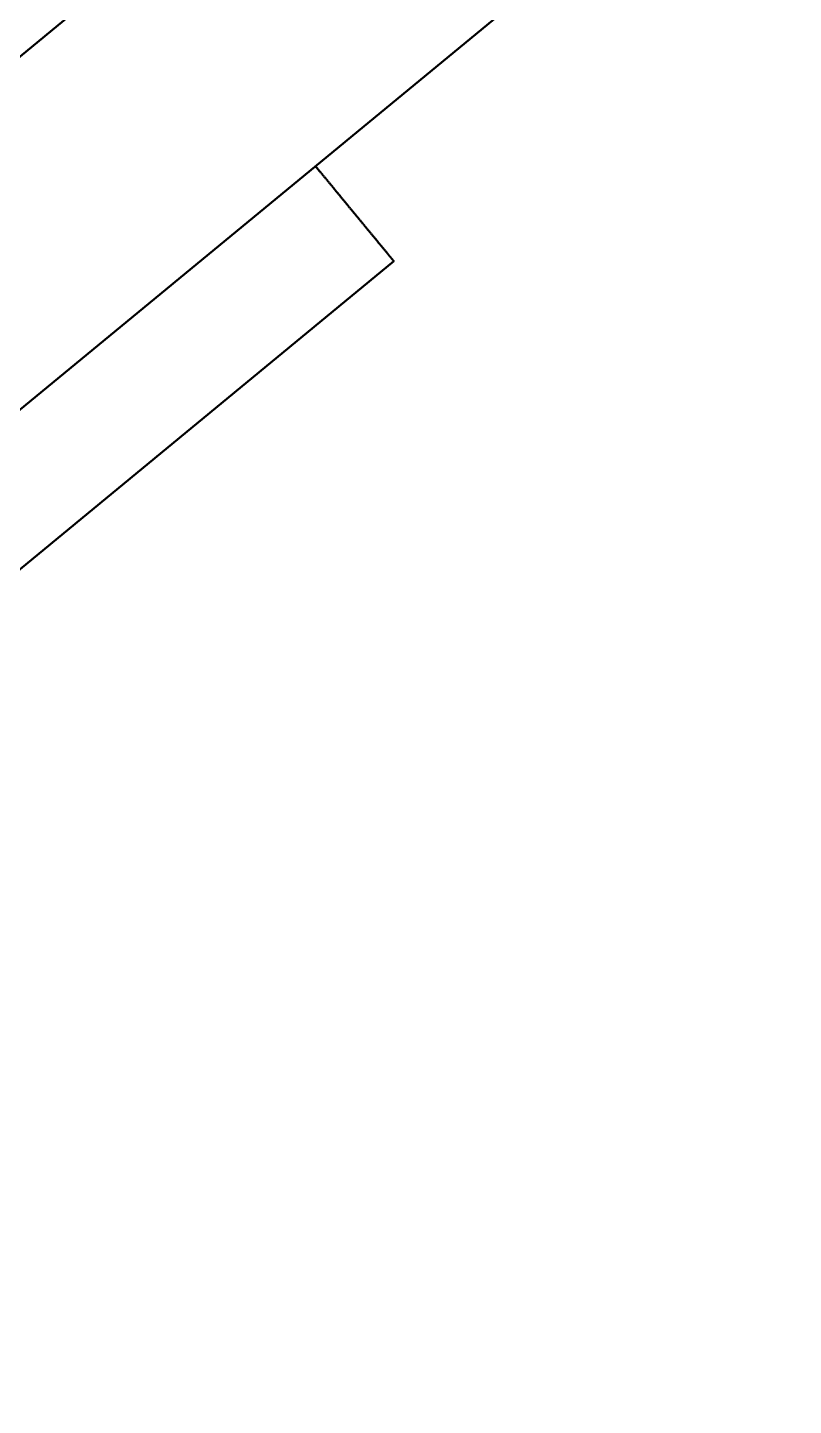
# Paper-space layout 'Layout1' of a CAD drawing. Header units: millimetres. Extents: x 102 to 294, y 28 to 266.
# Drawn here: x 178.25 to 186.13, y 80.77 to 94.93 of the extents above; entities that cross this region are included whole.
import ezdxf

# ---------------------------------------------------------------- set-up
doc = ezdxf.new("R2010")
doc.units = ezdxf.units.MM
doc.layers.add('170', color=7, linetype='Continuous', true_color=0xffffff)

psp = doc.layouts.get("Layout1")

# ---------------------------------------------------------------- linework, layer by layer
at = {"layer": '170', "color": 155, "linetype": 'Continuous', "lineweight": 50}
for p, q in [((184.345, 99.716), (175.779, 92.66)), ((177.647, 90.571), (186.125, 97.555)), ((181.256, 93.457), (181.213, 93.509)), ((154.667, 70.002), (182.019, 92.531))]:
    psp.add_line(p, q, dxfattribs=at)
psp.add_open_spline([(182.019, 92.531), (182.015, 92.536), (181.995, 92.56), (181.973, 92.586), (181.96, 92.603), (181.89, 92.688), (181.868, 92.714), (181.821, 92.772), (181.739, 92.87), (181.663, 92.963), (181.631, 93.002), (181.581, 93.062), (181.512, 93.146), (181.459, 93.211), (181.422, 93.255), (181.404, 93.278), (181.256, 93.457)], degree=1, knots=[0, 0, 0.005066, 0.030648, 0.059441, 0.077247, 0.169202, 0.197433, 0.259922, 0.366238, 0.465829, 0.508254, 0.573637, 0.663972, 0.734066, 0.781937, 0.806123, 1, 1], dxfattribs=at)

doc.saveas('drawing.dxf')
